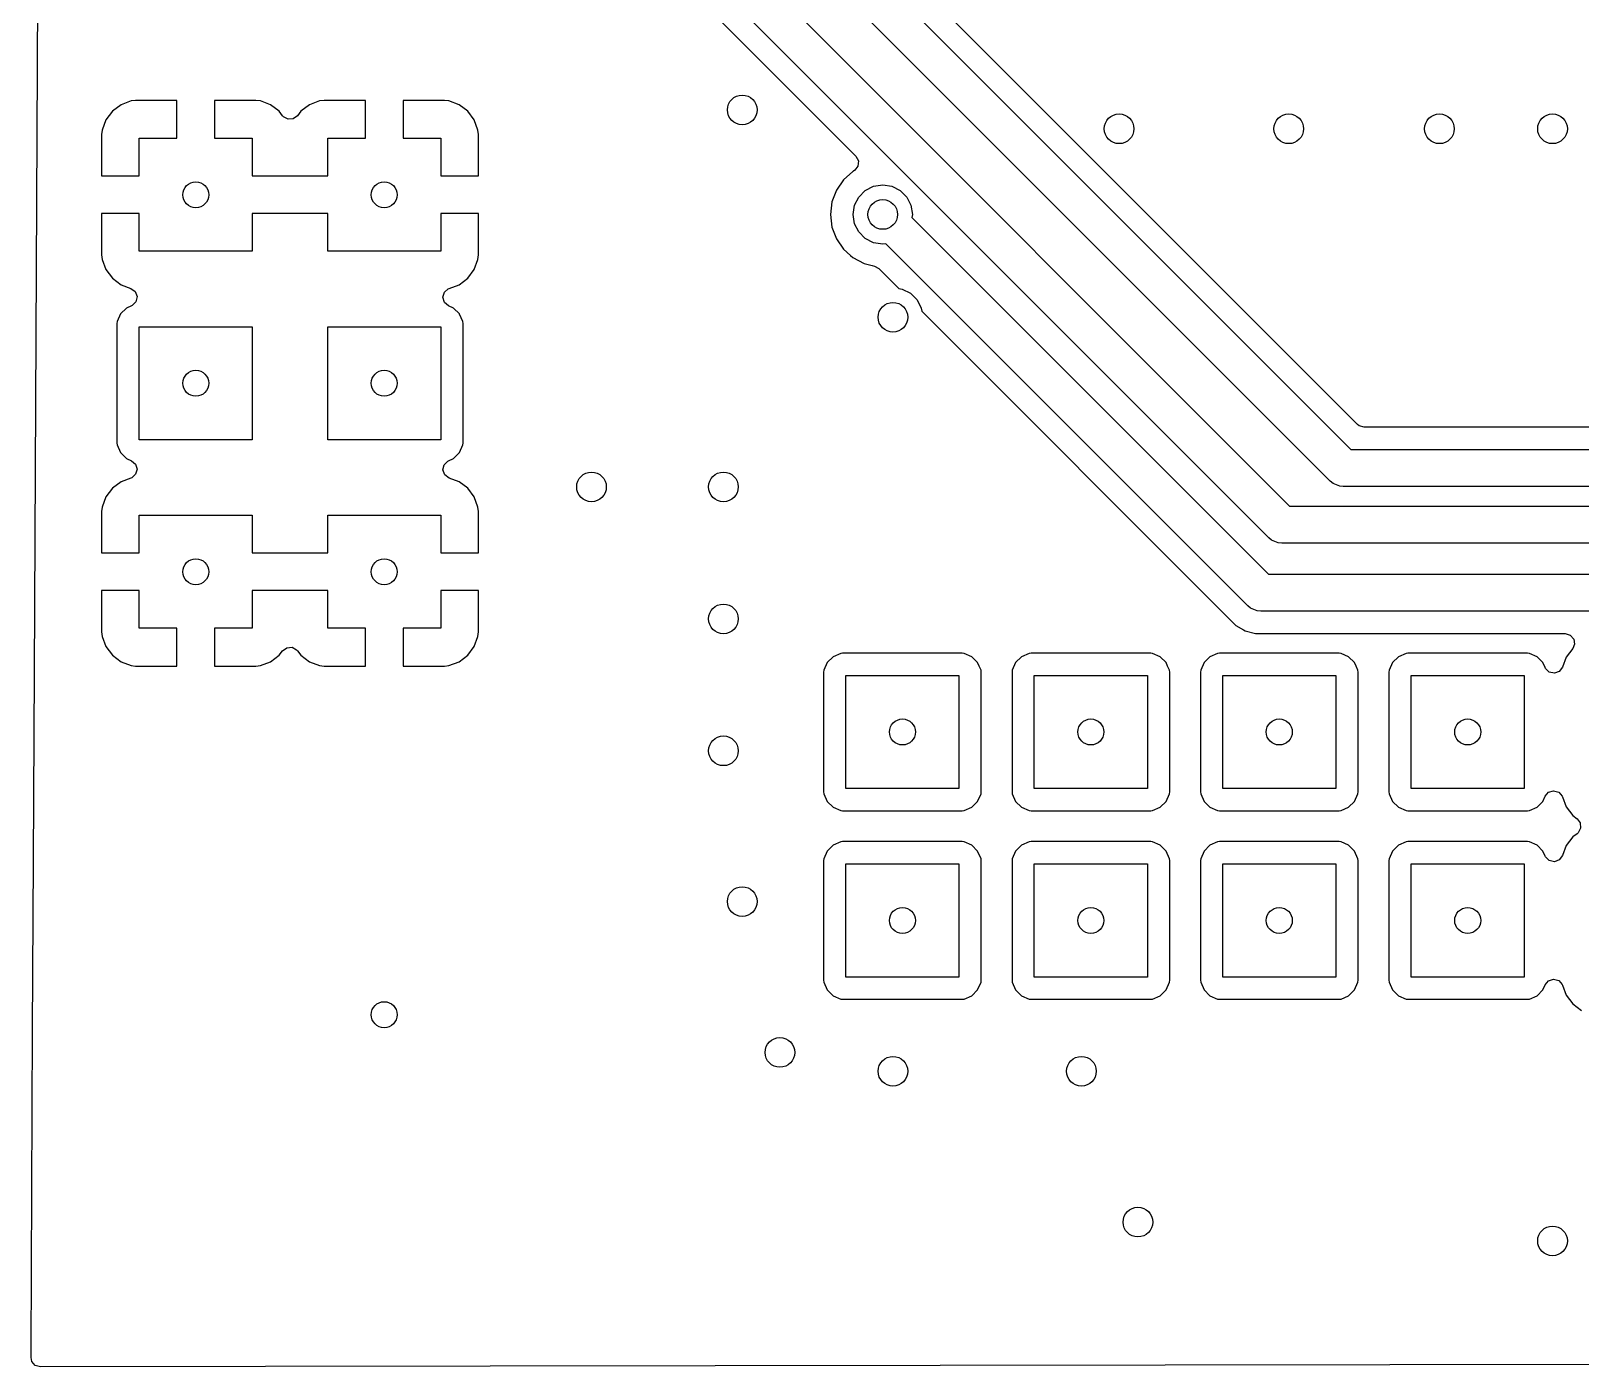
# Model space of a CAD drawing. Extents: x 4.84 to 7.21, y -4.81 to -3.25.
# Drawn here: x 4.839 to 5.661, y -4.815 to -4.106 of the extents above; entities that cross this region are included whole.
import ezdxf

# ---------------------------------------------------------------- set-up
doc = ezdxf.new("R2010")
doc.units = 0
doc.header["$MEASUREMENT"] = 0
doc.layers.add('BLACK', color=7, linetype='CONTINUOUS')

msp = doc.modelspace()

# ---------------------------------------------------------------- linework, layer by layer
at = {"layer": 'BLACK', "linetype": 'CONTINUOUS'}
for p, q in [((4.84187, -4.16115), (4.84446, -3.64615)), ((5.54256, -4.31493), (5.23919, -4.01156)), ((5.22591, -4.01501), (5.53912, -4.32822)), ((5.52808, -4.34502), (5.20911, -4.02604)), ((5.19591, -4.04758), (5.50654, -4.35822)), ((5.49551, -4.37502), (5.17911, -4.05862)), ((5.16872, -4.06497), (5.27634, -4.17259)), ((4.88638, -4.14532), (4.88178, -4.14877)), ((4.89177, -4.14331), (4.88638, -4.14532)), ((4.88638, -4.14532), (4.88638, -4.14532)), ((4.89415, -4.14306), (4.89177, -4.14331)), ((4.91606, -4.14306), (4.89415, -4.14306)), ((4.91606, -4.16306), (4.91606, -4.14306)), ((4.95798, -4.14306), (4.93606, -4.14306)), ((4.93606, -4.14306), (4.93606, -4.16306)), ((4.96036, -4.14331), (4.95798, -4.14306)), ((4.96575, -4.14532), (4.96036, -4.14331)), ((4.97035, -4.14877), (4.96575, -4.14532)), ((4.98638, -4.14532), (4.98178, -4.14877)), ((4.99177, -4.14331), (4.98638, -4.14532)), ((4.98638, -4.14532), (4.98638, -4.14532)), ((4.99415, -4.14306), (4.99177, -4.14331)), ((5.01606, -4.14306), (4.99415, -4.14306)), ((5.01606, -4.16306), (5.01606, -4.14306)), ((5.05798, -4.14306), (5.03606, -4.14306)), ((5.03606, -4.14306), (5.03606, -4.16306)), ((5.06036, -4.14331), (5.05798, -4.14306)), ((5.06575, -4.14532), (5.06036, -4.14331)), ((5.07035, -4.14877), (5.06575, -4.14532)), ((4.87833, -4.15337), (4.87632, -4.15876)), ((4.88178, -4.14877), (4.87833, -4.15337)), ((4.87833, -4.15337), (4.87833, -4.15337)), ((4.97209, -4.1511), (4.97035, -4.14877)), ((4.97256, -4.15163), (4.97209, -4.1511)), ((4.97501, -4.15297), (4.97256, -4.15163)), ((4.9778, -4.15277), (4.97501, -4.15297)), ((4.98004, -4.1511), (4.9778, -4.15277)), ((4.98178, -4.14877), (4.98004, -4.1511)), ((5.0738, -4.15337), (5.07035, -4.14877)), ((5.07581, -4.15876), (5.0738, -4.15337)), ((5.0738, -4.15337), (5.0738, -4.15337)), ((4.84044, -4.44629), (4.84187, -4.16115)), ((4.87632, -4.15876), (4.87606, -4.16115)), ((4.87606, -4.16115), (4.87606, -4.18306)), ((5.07606, -4.16115), (5.07581, -4.15876)), ((5.07606, -4.18306), (5.07606, -4.16115)), ((5.07606, -4.16115), (5.07606, -4.16115)), ((4.89606, -4.18306), (4.89606, -4.16306)), ((4.89606, -4.16306), (4.91606, -4.16306)), ((4.93606, -4.16306), (4.95606, -4.16306)), ((4.95606, -4.16306), (4.95606, -4.18306)), ((4.99606, -4.18306), (4.99606, -4.16306)), ((4.99606, -4.16306), (5.01606, -4.16306)), ((5.03606, -4.16306), (5.05606, -4.16306)), ((5.05606, -4.16306), (5.05606, -4.18306)), ((5.27748, -4.17783), (5.27581, -4.18007)), ((5.27634, -4.17259), (5.27768, -4.17504)), ((5.27768, -4.17504), (5.27748, -4.17783)), ((4.87606, -4.18306), (4.89606, -4.18306)), ((4.95606, -4.18306), (4.99606, -4.18306)), ((5.05606, -4.18306), (5.07606, -4.18306)), ((5.26981, -4.1851), (5.266, -4.19061)), ((5.27482, -4.18066), (5.26981, -4.1851)), ((5.26981, -4.1851), (5.26981, -4.1851)), ((5.27514, -4.18049), (5.27482, -4.18066)), ((5.27482, -4.18066), (5.27482, -4.18066)), ((5.27581, -4.18007), (5.27514, -4.18049)), ((5.266, -4.19061), (5.26363, -4.19687)), ((5.266, -4.19061), (5.266, -4.19061)), ((5.27562, -4.19866), (5.27786, -4.19427)), ((5.27786, -4.19427), (5.28135, -4.19078)), ((5.28135, -4.19078), (5.28574, -4.18854)), ((5.28574, -4.18854), (5.2906, -4.18777)), ((5.2906, -4.18777), (5.29547, -4.18854)), ((5.29547, -4.18854), (5.29986, -4.19078)), ((5.29986, -4.19078), (5.30334, -4.19427)), ((5.30334, -4.19427), (5.30558, -4.19866)), ((4.89606, -4.20306), (4.87606, -4.20306)), ((4.87606, -4.20306), (4.87606, -4.22497)), ((4.89606, -4.22306), (4.89606, -4.20306)), ((4.95606, -4.20306), (4.95606, -4.22306)), ((4.99606, -4.20306), (4.95606, -4.20306)), ((4.99606, -4.22306), (4.99606, -4.20306)), ((5.07606, -4.20306), (5.05606, -4.20306)), ((5.05606, -4.20306), (5.05606, -4.22306)), ((5.07606, -4.22497), (5.07606, -4.20306)), ((5.26363, -4.19687), (5.26282, -4.20352)), ((5.27485, -4.20352), (5.27562, -4.19866)), ((5.30558, -4.19866), (5.30635, -4.20352)), ((5.26282, -4.20352), (5.26282, -4.20352)), ((5.26282, -4.20352), (5.26363, -4.21017)), ((5.26363, -4.21017), (5.266, -4.21643)), ((5.27562, -4.20839), (5.27485, -4.20352)), ((5.27786, -4.21278), (5.27562, -4.20839)), ((5.30635, -4.20352), (5.3061, -4.2051)), ((5.3061, -4.2051), (5.49534, -4.39434)), ((5.266, -4.21643), (5.266, -4.21643)), ((5.266, -4.21643), (5.26981, -4.22194)), ((5.28135, -4.21626), (5.27786, -4.21278)), ((5.28574, -4.2185), (5.28135, -4.21626)), ((5.2906, -4.21927), (5.28574, -4.2185)), ((5.29218, -4.21902), (5.2906, -4.21927)), ((5.48431, -4.41115), (5.29218, -4.21902)), ((4.87606, -4.22497), (4.87632, -4.22735)), ((4.87632, -4.22735), (4.87833, -4.23274)), ((4.95606, -4.22306), (4.89606, -4.22306)), ((5.05606, -4.22306), (4.99606, -4.22306)), ((5.0738, -4.23274), (5.07581, -4.22735)), ((5.07581, -4.22735), (5.07606, -4.22497)), ((5.07606, -4.22497), (5.07606, -4.22497)), ((5.26981, -4.22194), (5.26981, -4.22194)), ((5.26981, -4.22194), (5.27353, -4.22524)), ((5.27353, -4.22524), (5.27482, -4.22639)), ((5.27482, -4.22639), (5.28075, -4.2295)), ((4.87833, -4.23274), (4.87833, -4.23274)), ((4.87833, -4.23274), (4.88178, -4.23735)), ((5.07035, -4.23735), (5.0738, -4.23274)), ((5.0738, -4.23274), (5.0738, -4.23274)), ((5.28075, -4.2295), (5.28075, -4.2295)), ((5.28075, -4.2295), (5.28075, -4.2295)), ((5.28075, -4.2295), (5.28499, -4.23054)), ((5.28499, -4.23054), (5.28627, -4.23086)), ((5.28627, -4.23086), (5.28628, -4.23086)), ((5.28628, -4.23086), (5.2886, -4.23217)), ((5.2886, -4.23217), (5.29924, -4.24281)), ((4.88178, -4.23735), (4.88638, -4.24079)), ((4.88638, -4.24079), (4.89167, -4.24276)), ((4.89167, -4.24276), (4.8939, -4.24444)), ((4.8939, -4.24444), (4.89488, -4.24706)), ((5.05799, -4.24478), (5.06008, -4.24293)), ((5.06008, -4.24293), (5.06046, -4.24276)), ((5.06046, -4.24276), (5.06575, -4.24079)), ((5.06575, -4.24079), (5.07035, -4.23735)), ((5.29924, -4.24281), (5.30093, -4.24308)), ((5.30093, -4.24308), (5.30532, -4.24532)), ((4.89194, -4.25195), (4.88926, -4.25313)), ((4.89231, -4.25177), (4.89194, -4.25195)), ((4.89429, -4.24979), (4.89231, -4.25177)), ((4.89488, -4.24706), (4.89429, -4.24979)), ((5.05724, -4.24747), (5.05799, -4.24478)), ((5.05806, -4.25015), (5.05724, -4.24747)), ((5.06019, -4.25195), (5.05806, -4.25015)), ((5.06287, -4.25313), (5.06019, -4.25195)), ((5.30532, -4.24532), (5.30881, -4.2488)), ((5.30881, -4.2488), (5.31104, -4.25319)), ((4.88435, -4.2603), (4.88423, -4.26129)), ((4.88614, -4.25626), (4.88435, -4.2603)), ((4.88926, -4.25313), (4.88614, -4.25626)), ((4.88614, -4.25626), (4.88614, -4.25626)), ((5.06599, -4.25626), (5.06287, -4.25313)), ((5.06609, -4.25648), (5.06599, -4.25626)), ((5.06778, -4.2603), (5.06609, -4.25648)), ((5.0679, -4.26129), (5.06778, -4.2603)), ((5.31104, -4.25319), (5.31131, -4.25488)), ((5.31131, -4.25488), (5.47796, -4.42153)), ((4.88423, -4.26129), (4.88423, -4.32482)), ((4.89606, -4.32306), (4.89606, -4.26306)), ((4.89606, -4.26306), (4.95606, -4.26306)), ((4.95606, -4.26306), (4.95606, -4.32306)), ((4.99606, -4.32306), (4.99606, -4.26306)), ((4.99606, -4.26306), (5.05606, -4.26306)), ((5.05606, -4.26306), (5.05606, -4.32306)), ((5.0679, -4.32482), (5.0679, -4.26129)), ((5.54339, -4.3156), (5.54256, -4.31493)), ((5.54607, -4.31639), (5.54339, -4.3156)), ((6.13337, -4.31639), (5.54607, -4.31639)), ((4.88423, -4.32482), (4.88423, -4.32482)), ((4.88423, -4.32482), (4.88435, -4.32581)), ((4.88435, -4.32581), (4.88435, -4.32581)), ((4.88435, -4.32581), (4.88614, -4.32986)), ((4.95606, -4.32306), (4.89606, -4.32306)), ((5.05606, -4.32306), (4.99606, -4.32306)), ((5.06599, -4.32986), (5.06778, -4.32581)), ((5.06778, -4.32581), (5.0679, -4.32482)), ((4.88614, -4.32986), (4.88926, -4.33299)), ((4.88926, -4.33299), (4.88926, -4.33299)), ((4.88926, -4.33299), (4.88926, -4.33299)), ((4.88926, -4.33299), (4.89194, -4.33417)), ((4.89194, -4.33417), (4.89407, -4.33597)), ((5.05784, -4.33633), (5.05982, -4.33435)), ((5.05982, -4.33435), (5.06019, -4.33417)), ((5.06019, -4.33417), (5.06287, -4.33299)), ((5.06287, -4.33299), (5.06599, -4.32986)), ((5.06287, -4.33299), (5.06287, -4.33299)), ((5.06287, -4.33299), (5.06287, -4.33299)), ((5.53912, -4.32822), (6.30263, -4.32822)), ((4.89414, -4.34133), (4.89205, -4.34319)), ((4.89407, -4.33597), (4.89489, -4.33864)), ((4.89489, -4.33864), (4.89414, -4.34133)), ((5.05725, -4.33906), (5.05784, -4.33633)), ((5.05823, -4.34168), (5.05725, -4.33906)), ((5.06046, -4.34335), (5.05823, -4.34168)), ((4.88178, -4.34877), (4.87833, -4.35337)), ((4.88638, -4.34532), (4.88178, -4.34877)), ((4.89167, -4.34335), (4.88638, -4.34532)), ((4.89205, -4.34319), (4.89167, -4.34335)), ((5.06575, -4.34532), (5.06046, -4.34335)), ((5.07035, -4.34877), (5.06575, -4.34532)), ((5.0738, -4.35337), (5.07035, -4.34877)), ((5.52957, -4.34624), (5.52808, -4.34502)), ((5.53312, -4.34771), (5.52957, -4.34624)), ((5.53504, -4.3479), (5.53312, -4.34771)), ((5.53312, -4.34771), (5.53312, -4.34771)), ((6.29855, -4.3479), (5.53504, -4.3479)), ((4.87632, -4.35876), (4.87606, -4.36115)), ((4.87833, -4.35337), (4.87632, -4.35876)), ((4.87833, -4.35337), (4.87833, -4.35337)), ((5.07581, -4.35876), (5.0738, -4.35337)), ((5.0738, -4.35337), (5.0738, -4.35337)), ((5.07606, -4.36115), (5.07581, -4.35876)), ((5.50654, -4.35822), (6.2764, -4.35822)), ((4.87606, -4.36115), (4.87606, -4.38306)), ((4.89606, -4.38306), (4.89606, -4.36306)), ((4.89606, -4.36306), (4.95606, -4.36306)), ((4.95606, -4.36306), (4.95606, -4.38306)), ((4.99606, -4.38306), (4.99606, -4.36306)), ((4.99606, -4.36306), (5.05606, -4.36306)), ((5.05606, -4.36306), (5.05606, -4.38306)), ((5.07606, -4.38306), (5.07606, -4.36115)), ((5.07606, -4.36115), (5.07606, -4.36115)), ((5.497, -4.37624), (5.49551, -4.37502)), ((4.87606, -4.38306), (4.89606, -4.38306)), ((4.95606, -4.38306), (4.99606, -4.38306)), ((5.05606, -4.38306), (5.07606, -4.38306)), ((5.50054, -4.37771), (5.497, -4.37624)), ((5.497, -4.37624), (5.497, -4.37624)), ((5.50246, -4.3779), (5.50054, -4.37771)), ((6.27232, -4.3779), (5.50246, -4.3779)), ((5.49534, -4.39434), (6.25085, -4.39434)), ((4.87606, -4.40306), (4.87606, -4.42497)), ((4.89606, -4.40306), (4.87606, -4.40306)), ((4.89606, -4.42306), (4.89606, -4.40306)), ((4.95606, -4.40306), (4.95606, -4.42306)), ((4.99606, -4.40306), (4.95606, -4.40306)), ((4.99606, -4.42306), (4.99606, -4.40306)), ((5.07606, -4.40306), (5.05606, -4.40306)), ((5.05606, -4.40306), (5.05606, -4.42306)), ((5.07606, -4.42497), (5.07606, -4.40306)), ((5.4858, -4.41237), (5.48431, -4.41115)), ((5.48935, -4.41384), (5.4858, -4.41237)), ((5.4858, -4.41237), (5.4858, -4.41237)), ((5.49127, -4.41403), (5.48935, -4.41384)), ((6.25085, -4.41403), (5.49127, -4.41403)), ((4.87606, -4.42497), (4.87632, -4.42735)), ((4.91606, -4.42306), (4.89606, -4.42306)), ((4.91606, -4.44306), (4.91606, -4.42306)), ((4.95606, -4.42306), (4.93606, -4.42306)), ((4.93606, -4.42306), (4.93606, -4.44306)), ((5.01606, -4.42306), (4.99606, -4.42306)), ((5.01606, -4.44306), (5.01606, -4.42306)), ((5.05606, -4.42306), (5.03606, -4.42306)), ((5.03606, -4.42306), (5.03606, -4.44306)), ((5.07581, -4.42735), (5.07606, -4.42497)), ((5.07606, -4.42497), (5.07606, -4.42497)), ((5.47796, -4.42153), (5.47796, -4.42153)), ((5.47796, -4.42153), (5.47796, -4.42153)), ((5.47796, -4.42153), (5.48205, -4.42389)), ((5.48205, -4.42389), (5.4829, -4.42438)), ((5.4829, -4.42438), (5.48841, -4.42586)), ((4.87632, -4.42735), (4.87833, -4.43274)), ((4.87833, -4.43274), (4.87833, -4.43274)), ((4.87833, -4.43274), (4.88178, -4.43735)), ((4.97209, -4.43502), (4.97433, -4.43335)), ((4.97433, -4.43335), (4.97712, -4.43315)), ((4.97712, -4.43315), (4.97957, -4.43449)), ((5.07035, -4.43735), (5.0738, -4.43274)), ((5.0738, -4.43274), (5.07581, -4.42735)), ((5.0738, -4.43274), (5.0738, -4.43274)), ((5.48841, -4.42586), (5.48841, -4.42586)), ((5.48841, -4.42586), (5.49412, -4.42586)), ((5.49412, -4.42586), (5.65279, -4.42586)), ((5.65279, -4.42586), (5.65547, -4.42665)), ((5.65547, -4.42665), (5.6573, -4.42876)), ((5.6577, -4.43153), (5.65676, -4.43379)), ((5.6573, -4.42876), (5.6577, -4.43153)), ((4.88178, -4.43735), (4.88638, -4.44079)), ((4.88638, -4.44079), (4.89177, -4.4428)), ((4.96036, -4.4428), (4.96575, -4.44079)), ((4.96575, -4.44079), (4.97035, -4.43735)), ((4.96575, -4.44079), (4.96575, -4.44079)), ((4.97035, -4.43735), (4.97209, -4.43502)), ((4.97957, -4.43449), (4.98004, -4.43502)), ((4.98004, -4.43502), (4.98178, -4.43735)), ((4.98178, -4.43735), (4.98638, -4.44079)), ((4.98638, -4.44079), (4.99177, -4.4428)), ((5.06036, -4.4428), (5.06575, -4.44079)), ((5.06575, -4.44079), (5.07035, -4.43735)), ((5.06575, -4.44079), (5.06575, -4.44079)), ((5.26114, -4.44126), (5.25935, -4.4453)), ((5.26426, -4.43813), (5.26114, -4.44126)), ((5.26114, -4.44126), (5.26114, -4.44126)), ((5.26831, -4.43634), (5.26426, -4.43813)), ((5.2693, -4.43623), (5.26831, -4.43634)), ((5.26831, -4.43634), (5.26831, -4.43634)), ((5.33283, -4.43623), (5.2693, -4.43623)), ((5.2693, -4.43623), (5.2693, -4.43623)), ((5.33382, -4.43634), (5.33283, -4.43623)), ((5.33787, -4.43813), (5.33382, -4.43634)), ((5.33382, -4.43634), (5.33382, -4.43634)), ((5.34099, -4.44126), (5.33787, -4.43813)), ((5.33787, -4.43813), (5.33787, -4.43813)), ((5.34179, -4.44306), (5.34099, -4.44126)), ((5.36114, -4.44126), (5.35935, -4.4453)), ((5.36426, -4.43813), (5.36114, -4.44126)), ((5.36114, -4.44126), (5.36114, -4.44126)), ((5.36831, -4.43634), (5.36426, -4.43813)), ((5.3693, -4.43623), (5.36831, -4.43634)), ((5.36831, -4.43634), (5.36831, -4.43634)), ((5.43283, -4.43623), (5.3693, -4.43623)), ((5.3693, -4.43623), (5.3693, -4.43623)), ((5.43382, -4.43634), (5.43283, -4.43623)), ((5.43787, -4.43813), (5.43382, -4.43634)), ((5.43382, -4.43634), (5.43382, -4.43634)), ((5.44099, -4.44126), (5.43787, -4.43813)), ((5.43787, -4.43813), (5.43787, -4.43813)), ((5.44179, -4.44306), (5.44099, -4.44126)), ((5.46114, -4.44126), (5.45935, -4.4453)), ((5.46426, -4.43813), (5.46114, -4.44126)), ((5.46114, -4.44126), (5.46114, -4.44126)), ((5.46831, -4.43634), (5.46426, -4.43813)), ((5.4693, -4.43623), (5.46831, -4.43634)), ((5.46831, -4.43634), (5.46831, -4.43634)), ((5.53283, -4.43623), (5.4693, -4.43623)), ((5.4693, -4.43623), (5.4693, -4.43623)), ((5.53382, -4.43634), (5.53283, -4.43623)), ((5.53787, -4.43813), (5.53382, -4.43634)), ((5.53382, -4.43634), (5.53382, -4.43634)), ((5.54099, -4.44126), (5.53787, -4.43813)), ((5.53787, -4.43813), (5.53787, -4.43813)), ((5.54179, -4.44306), (5.54099, -4.44126)), ((5.56114, -4.44126), (5.55935, -4.4453)), ((5.56426, -4.43813), (5.56114, -4.44126)), ((5.56114, -4.44126), (5.56114, -4.44126)), ((5.56831, -4.43634), (5.56426, -4.43813)), ((5.5693, -4.43623), (5.56831, -4.43634)), ((5.56831, -4.43634), (5.56831, -4.43634)), ((5.63283, -4.43623), (5.5693, -4.43623)), ((5.5693, -4.43623), (5.5693, -4.43623)), ((5.63382, -4.43634), (5.63283, -4.43623)), ((5.63787, -4.43813), (5.63382, -4.43634)), ((5.63382, -4.43634), (5.63382, -4.43634)), ((5.64099, -4.44126), (5.63787, -4.43813)), ((5.63787, -4.43813), (5.63787, -4.43813)), ((5.64217, -4.44393), (5.64099, -4.44126)), ((5.64099, -4.44126), (5.64099, -4.44126)), ((5.64099, -4.44126), (5.64099, -4.44126)), ((5.65333, -4.43837), (5.65136, -4.44366)), ((5.65676, -4.43379), (5.65333, -4.43837)), ((4.83993, -4.54629), (4.84044, -4.44629)), ((4.89177, -4.4428), (4.89415, -4.44306)), ((4.89415, -4.44306), (4.89415, -4.44306)), ((4.89415, -4.44306), (4.91606, -4.44306)), ((4.93606, -4.44306), (4.95798, -4.44306)), ((4.95798, -4.44306), (4.96036, -4.4428)), ((4.95798, -4.44306), (4.95798, -4.44306)), ((4.99177, -4.4428), (4.99415, -4.44306)), ((4.99415, -4.44306), (4.99415, -4.44306)), ((4.99415, -4.44306), (5.01606, -4.44306)), ((5.03606, -4.44306), (5.05798, -4.44306)), ((5.05798, -4.44306), (5.06036, -4.4428)), ((5.05798, -4.44306), (5.05798, -4.44306)), ((5.25935, -4.4453), (5.25923, -4.44629)), ((5.25923, -4.44629), (5.25923, -4.50982)), ((5.27106, -4.50806), (5.27106, -4.44806)), ((5.27106, -4.44806), (5.33106, -4.44806)), ((5.33106, -4.44806), (5.33106, -4.50806)), ((5.34278, -4.4453), (5.34179, -4.44306)), ((5.3429, -4.44629), (5.34278, -4.4453)), ((5.3429, -4.50983), (5.3429, -4.44629)), ((5.3429, -4.44629), (5.3429, -4.44629)), ((5.35935, -4.4453), (5.35923, -4.44629)), ((5.35923, -4.44629), (5.35923, -4.50982)), ((5.37106, -4.50806), (5.37106, -4.44806)), ((5.37106, -4.44806), (5.43106, -4.44806)), ((5.43106, -4.44806), (5.43106, -4.50806)), ((5.44278, -4.4453), (5.44179, -4.44306)), ((5.4429, -4.44629), (5.44278, -4.4453)), ((5.4429, -4.50983), (5.4429, -4.44629)), ((5.4429, -4.44629), (5.4429, -4.44629)), ((5.45935, -4.4453), (5.45923, -4.44629)), ((5.45923, -4.44629), (5.45923, -4.50982)), ((5.47106, -4.50806), (5.47106, -4.44806)), ((5.47106, -4.44806), (5.53106, -4.44806)), ((5.53106, -4.44806), (5.53106, -4.50806)), ((5.54278, -4.4453), (5.54179, -4.44306)), ((5.5429, -4.44629), (5.54278, -4.4453)), ((5.5429, -4.50983), (5.5429, -4.44629)), ((5.55935, -4.4453), (5.55923, -4.44629)), ((5.55923, -4.44629), (5.55923, -4.50982)), ((5.57106, -4.50806), (5.57106, -4.44806)), ((5.57106, -4.44806), (5.63106, -4.44806)), ((5.63106, -4.44806), (5.63106, -4.50806)), ((5.64236, -4.4443), (5.64217, -4.44393)), ((5.64433, -4.44628), (5.64236, -4.4443)), ((5.64707, -4.44687), (5.64433, -4.44628)), ((5.64968, -4.4459), (5.64707, -4.44687)), ((5.65136, -4.44366), (5.64968, -4.4459)), ((5.25923, -4.50982), (5.25923, -4.50983)), ((5.25923, -4.50983), (5.25935, -4.51081)), ((5.25935, -4.51081), (5.25935, -4.51081)), ((5.25935, -4.51081), (5.26114, -4.51486)), ((5.26114, -4.51486), (5.26426, -4.51799)), ((5.33106, -4.50806), (5.27106, -4.50806)), ((5.33787, -4.51799), (5.34099, -4.51486)), ((5.34099, -4.51486), (5.34278, -4.51081)), ((5.34278, -4.51081), (5.3429, -4.50983)), ((5.35923, -4.50982), (5.35923, -4.50983)), ((5.35923, -4.50983), (5.35935, -4.51081)), ((5.35935, -4.51081), (5.35935, -4.51081)), ((5.35935, -4.51081), (5.36114, -4.51486)), ((5.36114, -4.51486), (5.36426, -4.51799)), ((5.43106, -4.50806), (5.37106, -4.50806)), ((5.43787, -4.51799), (5.44099, -4.51486)), ((5.44099, -4.51486), (5.44278, -4.51081)), ((5.44278, -4.51081), (5.4429, -4.50983)), ((5.45923, -4.50982), (5.45923, -4.50983)), ((5.45923, -4.50983), (5.45935, -4.51081)), ((5.45935, -4.51081), (5.45935, -4.51081)), ((5.45935, -4.51081), (5.46114, -4.51486)), ((5.46114, -4.51486), (5.46426, -4.51799)), ((5.53106, -4.50806), (5.47106, -4.50806)), ((5.53787, -4.51799), (5.54099, -4.51486)), ((5.54099, -4.51486), (5.54278, -4.51081)), ((5.54278, -4.51081), (5.5429, -4.50983)), ((5.55923, -4.50982), (5.55923, -4.50983)), ((5.55923, -4.50983), (5.55935, -4.51081)), ((5.55935, -4.51081), (5.55935, -4.51081)), ((5.55935, -4.51081), (5.56114, -4.51486)), ((5.56114, -4.51486), (5.56426, -4.51799)), ((5.63106, -4.50806), (5.57106, -4.50806)), ((5.63787, -4.51799), (5.64099, -4.51486)), ((5.64099, -4.51486), (5.64217, -4.51219)), ((5.64217, -4.51219), (5.64398, -4.51005)), ((5.64398, -4.51005), (5.64665, -4.50923)), ((5.64665, -4.50923), (5.64934, -4.50999)), ((5.64934, -4.50999), (5.6512, -4.51207)), ((5.6512, -4.51207), (5.65136, -4.51246)), ((5.65136, -4.51246), (5.65333, -4.51774)), ((5.26426, -4.51799), (5.26426, -4.51799)), ((5.26426, -4.51799), (5.26426, -4.51799)), ((5.26426, -4.51799), (5.26831, -4.51977)), ((5.26831, -4.51977), (5.2693, -4.51989)), ((5.2693, -4.51989), (5.33283, -4.51989)), ((5.33283, -4.51989), (5.33382, -4.51977)), ((5.33382, -4.51977), (5.33787, -4.51799)), ((5.36426, -4.51799), (5.36426, -4.51799)), ((5.36426, -4.51799), (5.36426, -4.51799)), ((5.36426, -4.51799), (5.36831, -4.51977)), ((5.36831, -4.51977), (5.3693, -4.51989)), ((5.3693, -4.51989), (5.43283, -4.51989)), ((5.43283, -4.51989), (5.43382, -4.51977)), ((5.43382, -4.51977), (5.43787, -4.51799)), ((5.46426, -4.51799), (5.46426, -4.51799)), ((5.46426, -4.51799), (5.46426, -4.51799)), ((5.46426, -4.51799), (5.46831, -4.51977)), ((5.46831, -4.51977), (5.4693, -4.51989)), ((5.4693, -4.51989), (5.53283, -4.51989)), ((5.53283, -4.51989), (5.53382, -4.51977)), ((5.53382, -4.51977), (5.53787, -4.51799)), ((5.56426, -4.51799), (5.56426, -4.51799)), ((5.56426, -4.51799), (5.56426, -4.51799)), ((5.56426, -4.51799), (5.56831, -4.51977)), ((5.56831, -4.51977), (5.5693, -4.51989)), ((5.5693, -4.51989), (5.63283, -4.51989)), ((5.63283, -4.51989), (5.63382, -4.51977)), ((5.63382, -4.51977), (5.63787, -4.51799)), ((5.65333, -4.51774), (5.65678, -4.52235)), ((5.65678, -4.52235), (5.6591, -4.52409)), ((5.6591, -4.52409), (5.66078, -4.52633)), ((5.6591, -4.53203), (5.65678, -4.53377)), ((5.65964, -4.53157), (5.6591, -4.53203)), ((5.66098, -4.52911), (5.65964, -4.53157)), ((5.66078, -4.52633), (5.66098, -4.52911)), ((5.26426, -4.53813), (5.26114, -4.54126)), ((5.26831, -4.53634), (5.26426, -4.53813)), ((5.2693, -4.53623), (5.26831, -4.53634)), ((5.26831, -4.53634), (5.26831, -4.53634)), ((5.33283, -4.53623), (5.2693, -4.53623)), ((5.2693, -4.53623), (5.2693, -4.53623)), ((5.33382, -4.53634), (5.33283, -4.53623)), ((5.33787, -4.53813), (5.33382, -4.53634)), ((5.33382, -4.53634), (5.33382, -4.53634)), ((5.34099, -4.54126), (5.33787, -4.53813)), ((5.33787, -4.53813), (5.33787, -4.53813)), ((5.36426, -4.53813), (5.36114, -4.54126)), ((5.36831, -4.53634), (5.36426, -4.53813)), ((5.3693, -4.53623), (5.36831, -4.53634)), ((5.36831, -4.53634), (5.36831, -4.53634)), ((5.43283, -4.53623), (5.3693, -4.53623)), ((5.3693, -4.53623), (5.3693, -4.53623)), ((5.43382, -4.53634), (5.43283, -4.53623)), ((5.43787, -4.53813), (5.43382, -4.53634)), ((5.43382, -4.53634), (5.43382, -4.53634)), ((5.44099, -4.54126), (5.43787, -4.53813)), ((5.43787, -4.53813), (5.43787, -4.53813)), ((5.46426, -4.53813), (5.46114, -4.54126)), ((5.46831, -4.53634), (5.46426, -4.53813)), ((5.4693, -4.53623), (5.46831, -4.53634)), ((5.46831, -4.53634), (5.46831, -4.53634)), ((5.53283, -4.53623), (5.4693, -4.53623)), ((5.4693, -4.53623), (5.4693, -4.53623)), ((5.53382, -4.53634), (5.53283, -4.53623)), ((5.53787, -4.53813), (5.53382, -4.53634)), ((5.53382, -4.53634), (5.53382, -4.53634)), ((5.54099, -4.54126), (5.53787, -4.53813)), ((5.53787, -4.53813), (5.53787, -4.53813)), ((5.56426, -4.53813), (5.56114, -4.54126)), ((5.56831, -4.53634), (5.56426, -4.53813)), ((5.5693, -4.53623), (5.56831, -4.53634)), ((5.56831, -4.53634), (5.56831, -4.53634)), ((5.63283, -4.53623), (5.5693, -4.53623)), ((5.5693, -4.53623), (5.5693, -4.53623)), ((5.63382, -4.53634), (5.63283, -4.53623)), ((5.63787, -4.53813), (5.63382, -4.53634)), ((5.63382, -4.53634), (5.63382, -4.53634)), ((5.64099, -4.54126), (5.63787, -4.53813)), ((5.63787, -4.53813), (5.63787, -4.53813)), ((5.65333, -4.53837), (5.65136, -4.54366)), ((5.65678, -4.53377), (5.65333, -4.53837)), ((4.83948, -4.63629), (4.83993, -4.54629)), ((5.25935, -4.5453), (5.25923, -4.54629)), ((5.25923, -4.54629), (5.25923, -4.60982)), ((5.26114, -4.54126), (5.25935, -4.5453)), ((5.26114, -4.54126), (5.26114, -4.54126)), ((5.27106, -4.60806), (5.27106, -4.54806)), ((5.27106, -4.54806), (5.33106, -4.54806)), ((5.33106, -4.54806), (5.33106, -4.60806)), ((5.34278, -4.5453), (5.34099, -4.54126)), ((5.34099, -4.54126), (5.34099, -4.54126)), ((5.3429, -4.54629), (5.34278, -4.5453)), ((5.3429, -4.60982), (5.3429, -4.54629)), ((5.3429, -4.54629), (5.3429, -4.54629)), ((5.35935, -4.5453), (5.35923, -4.54629)), ((5.35923, -4.54629), (5.35923, -4.60982)), ((5.36114, -4.54126), (5.35935, -4.5453)), ((5.36114, -4.54126), (5.36114, -4.54126)), ((5.37106, -4.60806), (5.37106, -4.54806)), ((5.37106, -4.54806), (5.43106, -4.54806)), ((5.43106, -4.54806), (5.43106, -4.60806)), ((5.44278, -4.5453), (5.44099, -4.54126)), ((5.44099, -4.54126), (5.44099, -4.54126)), ((5.4429, -4.54629), (5.44278, -4.5453)), ((5.4429, -4.60982), (5.4429, -4.54629)), ((5.4429, -4.54629), (5.4429, -4.54629)), ((5.45935, -4.5453), (5.45923, -4.54629)), ((5.45923, -4.54629), (5.45923, -4.60982)), ((5.46114, -4.54126), (5.45935, -4.5453)), ((5.46114, -4.54126), (5.46114, -4.54126)), ((5.47106, -4.60806), (5.47106, -4.54806)), ((5.47106, -4.54806), (5.53106, -4.54806)), ((5.53106, -4.54806), (5.53106, -4.60806)), ((5.54278, -4.5453), (5.54099, -4.54126)), ((5.54099, -4.54126), (5.54099, -4.54126)), ((5.5429, -4.54629), (5.54278, -4.5453)), ((5.5429, -4.60982), (5.5429, -4.54629)), ((5.55935, -4.5453), (5.55923, -4.54629)), ((5.55923, -4.54629), (5.55923, -4.60982)), ((5.56114, -4.54126), (5.55935, -4.5453)), ((5.56114, -4.54126), (5.56114, -4.54126)), ((5.57106, -4.60806), (5.57106, -4.54806)), ((5.57106, -4.54806), (5.63106, -4.54806)), ((5.63106, -4.54806), (5.63106, -4.60806)), ((5.64217, -4.54393), (5.64099, -4.54126)), ((5.64099, -4.54126), (5.64099, -4.54126)), ((5.64099, -4.54126), (5.64099, -4.54126)), ((5.64236, -4.5443), (5.64217, -4.54393)), ((5.64433, -4.54628), (5.64236, -4.5443)), ((5.64707, -4.54687), (5.64433, -4.54628)), ((5.64968, -4.5459), (5.64707, -4.54687)), ((5.65136, -4.54366), (5.64968, -4.5459)), ((5.25923, -4.60982), (5.25923, -4.60982)), ((5.25923, -4.60982), (5.25935, -4.61081)), ((5.25935, -4.61081), (5.25935, -4.61081)), ((5.25935, -4.61081), (5.26114, -4.61486)), ((5.33106, -4.60806), (5.27106, -4.60806)), ((5.34099, -4.61486), (5.34278, -4.61081)), ((5.34278, -4.61081), (5.3429, -4.60982)), ((5.35923, -4.60982), (5.35923, -4.60982)), ((5.35923, -4.60982), (5.35935, -4.61081)), ((5.35935, -4.61081), (5.35935, -4.61081)), ((5.35935, -4.61081), (5.36114, -4.61486)), ((5.43106, -4.60806), (5.37106, -4.60806)), ((5.44099, -4.61486), (5.44278, -4.61081)), ((5.44278, -4.61081), (5.4429, -4.60982)), ((5.45923, -4.60982), (5.45923, -4.60982)), ((5.45923, -4.60982), (5.45935, -4.61081)), ((5.45935, -4.61081), (5.45935, -4.61081)), ((5.45935, -4.61081), (5.46114, -4.61486)), ((5.53106, -4.60806), (5.47106, -4.60806)), ((5.54099, -4.61486), (5.54278, -4.61081)), ((5.54278, -4.61081), (5.5429, -4.60982)), ((5.55923, -4.60982), (5.55923, -4.60982)), ((5.55923, -4.60982), (5.55935, -4.61081)), ((5.55935, -4.61081), (5.55935, -4.61081)), ((5.55935, -4.61081), (5.56114, -4.61486)), ((5.63106, -4.60806), (5.57106, -4.60806)), ((5.64099, -4.61486), (5.64217, -4.61219)), ((5.64217, -4.61219), (5.64398, -4.61005)), ((5.64398, -4.61005), (5.64665, -4.60923)), ((5.64665, -4.60923), (5.64934, -4.60999)), ((5.64934, -4.60999), (5.6512, -4.61207)), ((5.6512, -4.61207), (5.65136, -4.61246)), ((5.65136, -4.61246), (5.65333, -4.61774)), ((5.26114, -4.61486), (5.26426, -4.61799)), ((5.26426, -4.61799), (5.26426, -4.61799)), ((5.26426, -4.61799), (5.26426, -4.61799)), ((5.26426, -4.61799), (5.26831, -4.61977)), ((5.26831, -4.61977), (5.2693, -4.61989)), ((5.2693, -4.61989), (5.33283, -4.61989)), ((5.33283, -4.61989), (5.33382, -4.61977)), ((5.33382, -4.61977), (5.33787, -4.61799)), ((5.33787, -4.61799), (5.34099, -4.61486)), ((5.36114, -4.61486), (5.36426, -4.61799)), ((5.36426, -4.61799), (5.36426, -4.61799)), ((5.36426, -4.61799), (5.36426, -4.61799)), ((5.36426, -4.61799), (5.36831, -4.61977)), ((5.36831, -4.61977), (5.3693, -4.61989)), ((5.3693, -4.61989), (5.43283, -4.61989)), ((5.43283, -4.61989), (5.43382, -4.61977)), ((5.43382, -4.61977), (5.43787, -4.61799)), ((5.43787, -4.61799), (5.44099, -4.61486)), ((5.46114, -4.61486), (5.46426, -4.61799)), ((5.46426, -4.61799), (5.46426, -4.61799)), ((5.46426, -4.61799), (5.46426, -4.61799)), ((5.46426, -4.61799), (5.46831, -4.61977)), ((5.46831, -4.61977), (5.4693, -4.61989)), ((5.4693, -4.61989), (5.53283, -4.61989)), ((5.53283, -4.61989), (5.53382, -4.61977)), ((5.53382, -4.61977), (5.53787, -4.61799)), ((5.53787, -4.61799), (5.54099, -4.61486)), ((5.56114, -4.61486), (5.56426, -4.61799)), ((5.56426, -4.61799), (5.56426, -4.61799)), ((5.56426, -4.61799), (5.56426, -4.61799)), ((5.56426, -4.61799), (5.56831, -4.61977)), ((5.56831, -4.61977), (5.5693, -4.61989)), ((5.5693, -4.61989), (5.63283, -4.61989)), ((5.63283, -4.61989), (5.63382, -4.61977)), ((5.63382, -4.61977), (5.63787, -4.61799)), ((5.63787, -4.61799), (5.64099, -4.61486)), ((5.65333, -4.61774), (5.65678, -4.62235)), ((5.65678, -4.62235), (5.66138, -4.62579)), ((4.83863, -4.80607), (4.83948, -4.63629)), ((4.83861, -4.80997), (4.83863, -4.80607)), ((4.83906, -4.81206), (4.83861, -4.80997)), ((7.20371, -4.81103), (4.84358, -4.81495)), ((4.84089, -4.81417), (4.83906, -4.81206)), ((4.84358, -4.81495), (4.84089, -4.81417))]:
    msp.add_line(p, q, dxfattribs=at)
at = {"layer": 'BLACK'}
for centre, radius in [((5.21606, -4.14806), 0.00787), ((5.41606, -4.15806), 0.00787), ((5.50606, -4.15806), 0.00787), ((5.58606, -4.15806), 0.00787), ((5.64606, -4.15806), 0.00787), ((4.92606, -4.19306), 0.00689), ((5.02606, -4.19306), 0.00689), ((5.2906, -4.20352), 0.00787), ((5.29606, -4.25806), 0.00787), ((4.92606, -4.29306), 0.00689), ((5.02606, -4.29306), 0.00689), ((5.13606, -4.34806), 0.00787), ((5.20606, -4.34806), 0.00787), ((4.92606, -4.39306), 0.00689), ((5.02606, -4.39306), 0.00689), ((5.20606, -4.41806), 0.00787), ((5.30106, -4.47806), 0.00689), ((5.40106, -4.47806), 0.00689), ((5.50106, -4.47806), 0.00689), ((5.60106, -4.47806), 0.00689), ((5.20606, -4.48806), 0.00787), ((5.21606, -4.56806), 0.00787), ((5.30106, -4.57806), 0.00689), ((5.40106, -4.57806), 0.00689), ((5.50106, -4.57806), 0.00689), ((5.60106, -4.57806), 0.00689), ((5.02606, -4.62806), 0.00689), ((5.23606, -4.64806), 0.00787), ((5.29606, -4.65806), 0.00787), ((5.39606, -4.65806), 0.00787), ((5.42606, -4.73806), 0.00787), ((5.64606, -4.74806), 0.00787)]:
    msp.add_circle(centre, radius, dxfattribs=at)

doc.saveas('drawing.dxf')
